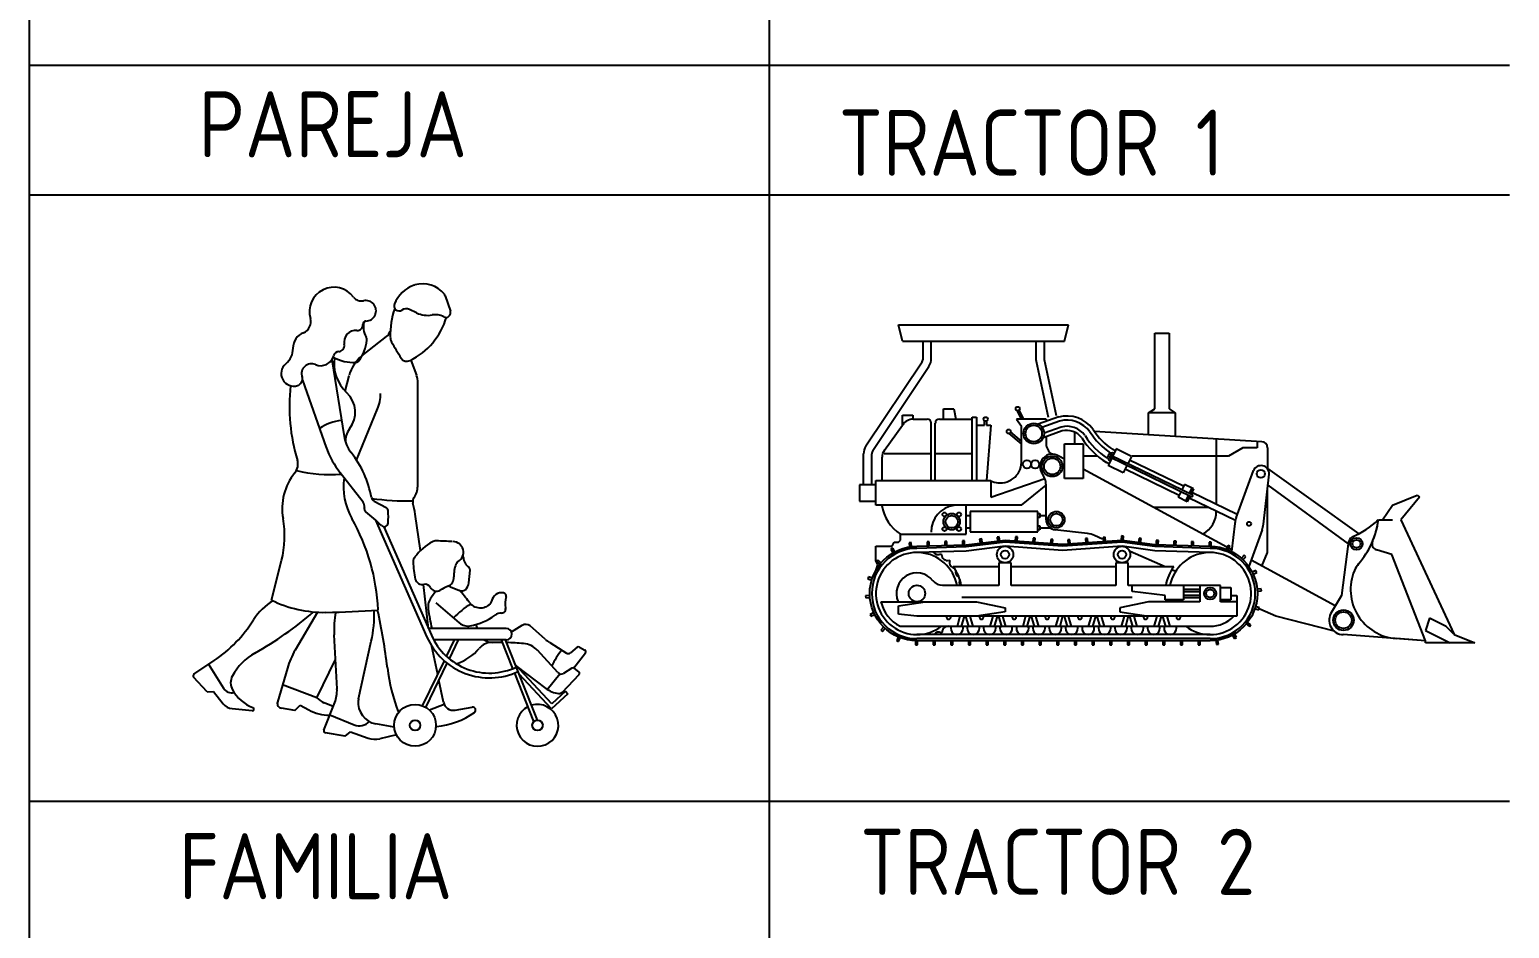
# Model space of a CAD drawing. Header units: millimetres. Extents: x 2198.5 to 2287.8, y 1208.8 to 1298.1.
# Drawn here: x 2198.46 to 2205.18, y 1287.84 to 1291.92 of the extents above; entities that cross this region are included whole.
import ezdxf

# ---------------------------------------------------------------- set-up
doc = ezdxf.new("R2010")
doc.units = ezdxf.units.MM
doc.layers.add('2', color=7, linetype='Continuous')
doc.styles.add('ARCHQUICK', font='ARCHQUIK.SHX')
doc.styles.add('ATTR', font='romans.shx', dxfattribs={"width": 0.8, "height": 1.73958})

# ---------------------------------------------------------------- blocks, each defined once
blk = doc.blocks.new('TRACTOR 2')
at = {"color": 0, "linetype": 'ByBlock'}
for p, q in [((85.934, 1984.631), (88.042, 1984.631)), ((85.985, 1984.428), (85.934, 1984.631)), ((87.991, 1984.428), (88.042, 1984.631)), ((89.109, 1983.59), (89.109, 1984.529)), ((89.109, 1984.529), (89.287, 1984.529)), ((89.287, 1984.529), (89.287, 1983.59)), ((85.985, 1984.428), (87.991, 1984.428)), ((86.239, 1984.215), (86.239, 1984.428)), ((86.34, 1984.215), (86.34, 1984.428)), ((87.636, 1984.428), (87.636, 1984.218)), ((87.737, 1984.428), (87.737, 1984.218)), ((85.532, 1983.132), (86.226, 1984.173)), ((85.617, 1983.075), (86.311, 1984.116)), ((87.64, 1984.181), (87.788, 1983.488)), ((87.739, 1984.202), (87.888, 1983.509)), ((86.493, 1983.463), (86.493, 1983.59)), ((86.493, 1983.59), (86.62, 1983.59)), ((86.62, 1983.59), (86.645, 1983.463)), ((87.458, 1983.463), (87.407, 1983.564)), ((87.486, 1983.463), (87.43, 1983.576)), ((89.033, 1983.539), (89.109, 1983.59)), ((89.287, 1983.59), (89.363, 1983.539)), ((85.76, 1983.079), (85.986, 1983.389)), ((85.985, 1983.386), (85.985, 1983.513)), ((85.985, 1983.513), (86.112, 1983.513)), ((86.112, 1983.513), (86.112, 1983.463)), ((86.117, 1983.463), (86.29, 1983.463)), ((86.34, 1982.701), (86.34, 1983.412)), ((86.391, 1982.701), (86.391, 1983.412)), ((86.442, 1983.463), (86.848, 1983.463)), ((86.848, 1982.701), (86.848, 1983.488)), ((86.848, 1983.488), (86.899, 1983.488)), ((86.899, 1983.488), (86.899, 1982.701)), ((86.899, 1983.386), (87.001, 1983.386)), ((87.001, 1983.386), (87.001, 1983.437)), ((87.026, 1983.437), (87.026, 1983.386)), ((87.026, 1983.386), (87.077, 1983.386)), ((87.077, 1983.386), (87.026, 1982.701)), ((87.763, 1983.463), (87.395, 1983.463)), ((87.395, 1983.463), (87.458, 1983.374)), ((87.922, 1983.491), (87.666, 1983.399)), ((87.928, 1983.439), (87.712, 1983.361)), ((87.763, 1983.463), (87.763, 1983.434)), ((89.033, 1983.268), (89.033, 1983.539)), ((89.363, 1983.539), (89.033, 1983.539)), ((89.363, 1983.539), (89.363, 1983.259)), ((87.458, 1983.158), (87.306, 1983.285)), ((87.458, 1983.191), (87.322, 1983.304)), ((87.458, 1982.955), (87.458, 1983.374)), ((87.96, 1983.316), (87.726, 1983.232)), ((87.948, 1983.365), (87.737, 1983.29)), ((87.763, 1983.245), (87.763, 1983.158)), ((88.118, 1983.158), (88.118, 1983.297)), ((90.434, 1983.183), (88.364, 1983.309)), ((89.871, 1983.209), (89.871, 1982.407)), ((85.502, 1982.65), (85.502, 1983.033)), ((85.604, 1982.65), (85.604, 1983.033)), ((85.756, 1983.039), (86.34, 1983.039)), ((86.391, 1983.039), (86.848, 1983.039)), ((87.991, 1983.158), (88.22, 1983.158)), ((87.991, 1982.726), (87.991, 1983.158)), ((88.22, 1983.158), (88.22, 1982.726)), ((89.579, 1982.52), (88.563, 1983.013)), ((88.631, 1983.093), (88.587, 1983.002)), ((88.62, 1983.07), (88.589, 1983.085)), ((88.819, 1983.002), (88.631, 1983.093)), ((90.201, 1983.107), (90.023, 1983.005)), ((90.379, 1983.107), (90.201, 1983.107)), ((90.379, 1983.183), (90.379, 1983.107)), ((90.506, 1983.107), (90.506, 1982.853)), ((85.731, 1982.701), (85.731, 1982.99)), ((87.991, 1982.969), (87.922, 1983.006)), ((88.398, 1983.005), (88.22, 1983.005)), ((90.001, 1981.879), (88.22, 1982.845)), ((88.542, 1982.91), (88.511, 1982.925)), ((88.576, 1982.979), (88.531, 1982.888)), ((88.719, 1982.797), (88.531, 1982.888)), ((89.568, 1982.497), (88.552, 1982.99)), ((88.763, 1982.888), (88.719, 1982.797)), ((89.409, 1982.518), (88.741, 1982.842)), ((88.819, 1983.002), (88.774, 1982.911)), ((89.464, 1982.632), (88.796, 1982.956)), ((90.023, 1983.005), (88.83, 1983.005)), ((90.506, 1982.853), (91.636, 1982.042)), ((85.655, 1982.65), (85.451, 1982.65)), ((85.451, 1982.65), (85.451, 1982.447)), ((85.655, 1982.396), (85.655, 1982.701)), ((85.655, 1982.701), (87.077, 1982.701)), ((87.077, 1982.497), (87.747, 1982.728)), ((87.077, 1982.701), (87.077, 1982.497)), ((87.458, 1982.396), (87.763, 1982.647)), ((88.22, 1982.726), (87.991, 1982.726)), ((89.475, 1982.655), (89.442, 1982.587)), ((89.59, 1982.6), (89.475, 1982.655)), ((90.117, 1982.242), (90.33, 1982.827)), ((90.455, 1982.163), (90.524, 1982.781)), ((90.509, 1982.647), (91.505, 1981.919)), ((87.763, 1982.215), (87.763, 1982.624)), ((89.431, 1982.564), (89.398, 1982.495)), ((89.512, 1982.44), (89.398, 1982.495)), ((89.523, 1982.519), (89.489, 1982.451)), ((89.545, 1982.508), (89.512, 1982.44)), ((89.567, 1982.611), (89.534, 1982.542)), ((90.107, 1982.208), (89.534, 1982.485)), ((89.59, 1982.6), (89.556, 1982.531)), ((90.131, 1982.281), (89.568, 1982.554)), ((89.579, 1982.52), (89.568, 1982.497)), ((90.506, 1981.812), (90.506, 1982.618)), ((92.055, 1982.396), (92.36, 1982.523)), ((92.386, 1982.497), (92.157, 1982.218)), ((92.36, 1982.523), (92.386, 1982.497)), ((85.451, 1982.447), (85.655, 1982.447)), ((87.458, 1982.396), (85.655, 1982.396)), ((86.772, 1982.04), (86.772, 1982.396)), ((86.823, 1982.32), (86.823, 1982.066)), ((87.661, 1982.32), (86.823, 1982.32)), ((87.661, 1982.066), (87.661, 1982.32)), ((87.661, 1982.294), (87.687, 1982.294)), ((87.687, 1982.294), (87.687, 1982.243)), ((89.771, 1982.37), (89.095, 1982.37)), ((91.928, 1982.218), (92.055, 1982.396)), ((86.772, 1982.269), (86.823, 1982.269)), ((86.772, 1982.116), (86.823, 1982.116)), ((87.687, 1982.243), (87.661, 1982.243)), ((87.661, 1982.142), (87.687, 1982.142)), ((87.687, 1982.269), (87.763, 1982.269)), ((87.687, 1982.142), (87.687, 1982.091)), ((87.687, 1982.116), (87.814, 1982.116)), ((90.1, 1982.172), (90.061, 1981.824)), ((91.878, 1982.218), (92.055, 1982.218)), ((92.157, 1982.218), (92.817, 1980.796)), ((85.858, 1981.888), (85.883, 1981.939)), ((85.883, 1981.939), (85.934, 1981.939)), ((85.934, 1981.939), (85.959, 1981.964)), ((85.959, 1981.964), (85.959, 1982.04)), ((85.959, 1982.04), (86.772, 1982.04)), ((86.09, 1981.935), (86.065, 1981.931)), ((86.065, 1981.931), (86.072, 1981.881)), ((86.097, 1981.884), (86.09, 1981.935)), ((86.315, 1981.943), (86.289, 1981.942)), ((86.289, 1981.942), (86.291, 1981.891)), ((86.316, 1981.892), (86.315, 1981.943)), ((86.533, 1981.949), (86.508, 1981.948)), ((86.508, 1981.948), (86.509, 1981.898)), ((86.535, 1981.898), (86.533, 1981.949)), ((86.752, 1981.955), (86.727, 1981.954)), ((86.727, 1981.954), (86.728, 1981.904)), ((86.754, 1981.904), (86.752, 1981.955)), ((87.255, 1981.939), (86.773, 1981.88)), ((86.823, 1982.066), (87.661, 1982.066)), ((86.965, 1981.98), (86.94, 1981.977)), ((86.94, 1981.977), (86.946, 1981.926)), ((86.971, 1981.929), (86.965, 1981.98)), ((87.182, 1982.006), (87.157, 1982.003)), ((87.157, 1982.003), (87.163, 1981.953)), ((87.188, 1981.956), (87.182, 1982.006)), ((87.966, 1981.888), (87.255, 1981.939)), ((87.385, 1982.006), (87.381, 1981.955)), ((87.41, 1982.004), (87.385, 1982.006)), ((87.406, 1981.953), (87.41, 1982.004)), ((87.603, 1981.99), (87.599, 1981.939)), ((87.628, 1981.988), (87.603, 1981.99)), ((87.625, 1981.938), (87.628, 1981.988)), ((87.687, 1982.091), (87.661, 1982.091)), ((87.821, 1981.974), (87.818, 1981.924)), ((87.847, 1981.973), (87.821, 1981.974)), ((87.843, 1981.922), (87.847, 1981.973)), ((88.275, 1982.046), (87.87, 1982.093)), ((88.703, 1981.939), (87.966, 1981.888)), ((88.058, 1981.97), (88.033, 1981.969)), ((88.033, 1981.969), (88.036, 1981.918)), ((88.062, 1981.92), (88.058, 1981.97)), ((88.276, 1981.986), (88.251, 1981.984)), ((88.251, 1981.984), (88.255, 1981.933)), ((88.28, 1981.935), (88.276, 1981.986)), ((88.46, 1981.978), (88.364, 1982.021)), ((88.495, 1982.001), (88.47, 1981.999)), ((88.47, 1981.999), (88.473, 1981.948)), ((88.498, 1981.95), (88.495, 1982.001)), ((88.698, 1982.016), (88.691, 1981.965)), ((88.723, 1982.012), (88.698, 1982.016)), ((89.109, 1981.885), (88.703, 1981.939)), ((88.717, 1981.962), (88.723, 1982.012)), ((88.915, 1981.987), (88.909, 1981.937)), ((88.94, 1981.984), (88.915, 1981.987)), ((88.934, 1981.933), (88.94, 1981.984)), ((89.127, 1981.96), (89.126, 1981.91)), ((89.153, 1981.96), (89.127, 1981.96)), ((89.151, 1981.909), (89.153, 1981.96)), ((89.346, 1981.953), (89.345, 1981.903)), ((89.372, 1981.952), (89.346, 1981.953)), ((89.37, 1981.902), (89.372, 1981.952)), ((89.565, 1981.946), (89.563, 1981.895)), ((89.59, 1981.945), (89.565, 1981.946)), ((89.589, 1981.895), (89.59, 1981.945)), ((89.782, 1981.939), (89.782, 1981.888)), ((89.808, 1981.939), (89.782, 1981.939)), ((89.808, 1981.888), (89.808, 1981.939)), ((90.438, 1982.092), (90.273, 1981.639)), ((91.505, 1981.919), (91.42, 1981.278)), ((85.655, 1981.71), (85.655, 1981.888)), ((85.655, 1981.888), (85.858, 1981.888)), ((85.864, 1981.864), (85.842, 1981.852)), ((85.842, 1981.852), (85.867, 1981.808)), ((85.889, 1981.82), (85.864, 1981.864)), ((86.773, 1981.88), (86.163, 1981.862)), ((86.773, 1981.829), (86.163, 1981.812)), ((86.459, 1981.793), (86.47, 1981.787)), ((87.255, 1981.888), (86.773, 1981.829)), ((87.966, 1981.837), (87.255, 1981.888)), ((88.703, 1981.888), (87.966, 1981.837)), ((89.109, 1981.834), (88.703, 1981.888)), ((89.236, 1981.634), (88.804, 1981.826)), ((89.795, 1981.862), (89.109, 1981.885)), ((89.795, 1981.812), (89.109, 1981.834)), ((90.015, 1981.899), (89.997, 1981.852)), ((90.039, 1981.89), (90.015, 1981.899)), ((90.02, 1981.843), (90.039, 1981.89)), ((90.063, 1981.845), (90.039, 1981.859)), ((90.218, 1981.777), (90.184, 1981.74)), ((90.202, 1981.723), (90.237, 1981.76)), ((90.237, 1981.76), (90.218, 1981.777)), ((90.434, 1981.644), (90.506, 1981.812)), ((92.046, 1981.787), (91.854, 1981.846)), ((92.462, 1980.719), (92.046, 1981.787)), ((85.629, 1981.507), (85.68, 1981.659)), ((85.68, 1981.659), (85.655, 1981.71)), ((85.68, 1981.716), (85.664, 1981.697)), ((85.664, 1981.697), (85.703, 1981.664)), ((85.719, 1981.684), (85.68, 1981.716)), ((86.56, 1981.715), (86.57, 1981.707)), ((87.179, 1981.634), (86.613, 1981.634)), ((87.331, 1981.685), (87.179, 1981.685)), ((87.179, 1981.685), (87.179, 1981.405)), ((87.331, 1981.405), (87.331, 1981.685)), ((88.626, 1981.634), (87.331, 1981.634)), ((88.779, 1981.685), (88.626, 1981.685)), ((88.626, 1981.685), (88.626, 1981.405)), ((88.779, 1981.405), (88.779, 1981.685)), ((89.344, 1981.634), (88.779, 1981.634)), ((89.366, 1981.576), (89.319, 1981.597)), ((91.344, 1981.151), (90.301, 1981.717)), ((90.362, 1981.589), (90.316, 1981.567)), ((90.327, 1981.544), (90.373, 1981.566)), ((90.373, 1981.566), (90.362, 1981.589)), ((85.562, 1981.511), (85.554, 1981.487)), ((85.554, 1981.487), (85.603, 1981.471)), ((85.611, 1981.495), (85.562, 1981.511)), ((87.179, 1981.405), (86.48, 1981.405)), ((88.626, 1981.405), (87.331, 1981.405)), ((89.795, 1981.405), (88.779, 1981.405)), ((88.83, 1981.329), (88.83, 1981.405)), ((89.465, 1981.405), (89.465, 1981.227)), ((89.668, 1981.405), (89.668, 1981.202)), ((89.922, 1981.405), (89.668, 1981.405)), ((89.922, 1981.202), (89.922, 1981.405)), ((89.922, 1981.38), (90.049, 1981.38)), ((90.049, 1981.38), (90.049, 1981.227)), ((90.427, 1981.362), (90.377, 1981.358)), ((90.429, 1981.336), (90.427, 1981.362)), ((85.579, 1981.28), (85.528, 1981.277)), ((85.528, 1981.277), (85.53, 1981.251)), ((85.53, 1981.251), (85.58, 1981.255)), ((85.717, 1981.202), (86.899, 1981.202)), ((85.934, 1981.151), (86.264, 1981.202)), ((88.83, 1981.253), (86.721, 1981.253)), ((86.899, 1981.202), (87.255, 1981.126)), ((89.033, 1981.202), (88.677, 1981.126)), ((89.236, 1981.278), (88.83, 1981.329)), ((89.668, 1981.202), (89.033, 1981.202)), ((89.236, 1981.227), (89.236, 1981.278)), ((89.465, 1981.227), (89.236, 1981.227)), ((89.668, 1981.354), (89.465, 1981.354)), ((89.465, 1981.354), (89.465, 1981.329)), ((89.465, 1981.329), (89.668, 1981.329)), ((89.465, 1981.278), (89.465, 1981.253)), ((89.668, 1981.278), (89.465, 1981.278)), ((89.465, 1981.253), (89.668, 1981.253)), ((90.049, 1981.227), (89.922, 1981.227)), ((90.125, 1981.202), (89.922, 1981.202)), ((90.049, 1981.278), (90.125, 1981.278)), ((90.125, 1981.278), (90.125, 1981.024)), ((90.378, 1981.333), (90.429, 1981.336)), ((91.42, 1981.278), (91.299, 1981.074)), ((85.628, 1981.068), (85.582, 1981.046)), ((85.582, 1981.046), (85.593, 1981.023)), ((85.593, 1981.023), (85.639, 1981.045)), ((85.934, 1981.05), (85.934, 1981.151)), ((86.163, 1981.024), (85.934, 1981.05)), ((90.125, 1981.024), (86.163, 1981.024)), ((86.389, 1981.024), (86.368, 1981.024)), ((86.696, 1981.024), (86.66, 1980.897)), ((86.719, 1981.024), (86.698, 1981.024)), ((86.749, 1981.024), (86.713, 1980.897)), ((86.745, 1981.024), (86.723, 1981.024)), ((86.806, 1980.897), (86.77, 1981.024)), ((86.859, 1980.897), (86.823, 1981.024)), ((87.255, 1981.075), (86.899, 1981.024)), ((87.102, 1981.024), (87.066, 1980.897)), ((87.155, 1981.024), (87.119, 1980.897)), ((87.213, 1980.897), (87.177, 1981.024)), ((87.266, 1980.897), (87.229, 1981.024)), ((87.255, 1981.126), (87.255, 1981.075)), ((87.509, 1981.024), (87.473, 1980.897)), ((87.562, 1981.024), (87.525, 1980.897)), ((87.619, 1980.897), (87.583, 1981.024)), ((87.672, 1980.897), (87.636, 1981.024)), ((87.915, 1981.024), (87.879, 1980.897)), ((87.968, 1981.024), (87.932, 1980.897)), ((88.026, 1980.897), (87.989, 1981.024)), ((88.079, 1980.897), (88.042, 1981.024)), ((88.322, 1981.024), (88.285, 1980.897)), ((88.374, 1981.024), (88.338, 1980.897)), ((88.432, 1980.897), (88.396, 1981.024)), ((88.485, 1980.897), (88.449, 1981.024)), ((88.677, 1981.126), (88.677, 1981.075)), ((88.677, 1981.075), (89.033, 1981.024)), ((88.728, 1981.024), (88.692, 1980.897)), ((88.781, 1981.024), (88.745, 1980.897)), ((88.838, 1980.897), (88.802, 1981.024)), ((88.891, 1980.897), (88.855, 1981.024)), ((89.134, 1981.024), (89.098, 1980.897)), ((89.187, 1981.024), (89.151, 1980.897)), ((89.245, 1980.897), (89.209, 1981.024)), ((89.298, 1980.897), (89.261, 1981.024)), ((90.349, 1981.117), (90.397, 1981.102)), ((90.405, 1981.126), (90.356, 1981.141)), ((90.397, 1981.102), (90.405, 1981.126)), ((90.608, 1981.024), (90.412, 1981.111)), ((91.333, 1980.836), (90.608, 1981.024)), ((92.513, 1980.999), (92.462, 1980.846)), ((92.716, 1980.897), (92.513, 1980.999)), ((85.751, 1980.889), (85.716, 1980.852)), ((85.716, 1980.852), (85.735, 1980.834)), ((85.735, 1980.834), (85.77, 1980.871)), ((89.795, 1980.897), (85.953, 1980.897)), ((86.475, 1980.824), (86.465, 1980.817)), ((90.242, 1980.927), (90.282, 1980.896)), ((90.297, 1980.915), (90.258, 1980.947)), ((90.282, 1980.896), (90.297, 1980.915)), ((92.462, 1980.846), (92.767, 1980.694)), ((92.817, 1980.796), (92.716, 1980.897)), ((85.932, 1980.767), (85.913, 1980.72)), ((85.913, 1980.72), (85.936, 1980.71)), ((85.936, 1980.71), (85.955, 1980.757)), ((86.144, 1980.72), (86.144, 1980.669)), ((86.144, 1980.669), (86.169, 1980.668)), ((89.795, 1980.796), (86.163, 1980.796)), ((89.795, 1980.745), (86.163, 1980.745)), ((86.169, 1980.668), (86.17, 1980.719)), ((86.363, 1980.719), (86.363, 1980.669)), ((86.363, 1980.669), (86.389, 1980.669)), ((86.389, 1980.669), (86.389, 1980.719)), ((86.582, 1980.719), (86.582, 1980.669)), ((86.582, 1980.669), (86.608, 1980.669)), ((86.608, 1980.669), (86.608, 1980.719)), ((86.801, 1980.719), (86.801, 1980.669)), ((86.801, 1980.669), (86.826, 1980.669)), ((86.826, 1980.669), (86.826, 1980.719)), ((87.02, 1980.719), (87.02, 1980.669)), ((87.02, 1980.669), (87.045, 1980.669)), ((87.045, 1980.669), (87.045, 1980.719)), ((87.239, 1980.719), (87.239, 1980.669)), ((87.239, 1980.669), (87.264, 1980.669)), ((87.264, 1980.669), (87.264, 1980.719)), ((87.458, 1980.719), (87.458, 1980.669)), ((87.458, 1980.669), (87.483, 1980.669)), ((87.483, 1980.669), (87.483, 1980.719)), ((87.677, 1980.719), (87.677, 1980.669)), ((87.677, 1980.669), (87.702, 1980.669)), ((87.702, 1980.669), (87.702, 1980.719)), ((87.896, 1980.719), (87.896, 1980.669)), ((87.896, 1980.669), (87.921, 1980.669)), ((87.921, 1980.669), (87.921, 1980.719)), ((88.115, 1980.719), (88.115, 1980.669)), ((88.115, 1980.669), (88.14, 1980.669)), ((88.14, 1980.669), (88.14, 1980.719)), ((88.334, 1980.719), (88.334, 1980.669)), ((88.334, 1980.669), (88.359, 1980.669)), ((88.359, 1980.669), (88.359, 1980.719)), ((88.552, 1980.719), (88.552, 1980.669)), ((88.552, 1980.669), (88.578, 1980.669)), ((88.578, 1980.669), (88.578, 1980.719)), ((88.771, 1980.719), (88.771, 1980.669)), ((88.771, 1980.669), (88.797, 1980.669)), ((88.797, 1980.669), (88.797, 1980.719)), ((88.99, 1980.719), (88.99, 1980.669)), ((88.99, 1980.669), (89.016, 1980.669)), ((89.016, 1980.669), (89.016, 1980.719)), ((89.209, 1980.719), (89.209, 1980.669)), ((89.209, 1980.669), (89.235, 1980.669)), ((89.235, 1980.669), (89.235, 1980.719)), ((89.428, 1980.719), (89.428, 1980.669)), ((89.428, 1980.669), (89.454, 1980.669)), ((89.454, 1980.669), (89.454, 1980.719)), ((89.647, 1980.719), (89.647, 1980.669)), ((89.647, 1980.669), (89.673, 1980.669)), ((89.673, 1980.669), (89.673, 1980.719)), ((89.866, 1980.724), (89.873, 1980.673)), ((89.873, 1980.673), (89.898, 1980.677)), ((89.898, 1980.677), (89.891, 1980.727)), ((90.073, 1980.79), (90.098, 1980.746)), ((90.12, 1980.758), (90.095, 1980.802)), ((90.098, 1980.746), (90.12, 1980.758)), ((92.462, 1980.719), (91.444, 1980.796)), ((92.462, 1980.719), (92.099, 1980.747)), ((92.462, 1980.694), (92.462, 1980.719)), ((93.071, 1980.694), (92.462, 1980.694)), ((92.817, 1980.796), (93.071, 1980.694)), ((93.071, 1980.694), (93.071, 1980.694))]:
    blk.add_line(p, q, dxfattribs=at)
blk.add_lwpolyline([(89.795, 1981.888, -1), (89.795, 1980.719), (86.163, 1980.719, -1), (86.163, 1981.888), (86.773, 1981.905), (87.255, 1981.964), (87.966, 1981.913), (88.703, 1981.964), (89.109, 1981.91)], format="xyb", close=True, dxfattribs=at)
for centre, radius in [((87.412, 1983.591), 0.0254), ((87.014, 1983.463), 0.0254), ((87.61, 1983.285), 0.127), ((87.61, 1983.285), 0.102), ((87.3, 1983.31), 0.0254), ((87.526, 1982.904), 0.0508), ((87.628, 1982.904), 0.0508), ((87.839, 1982.878), 0.127), ((87.839, 1982.878), 0.102), ((90.423, 1982.785), 0.0508), ((86.505, 1982.282), 0.0254), ((86.594, 1982.193), 0.102), ((86.684, 1982.282), 0.0254), ((87.89, 1982.218), 0.102), ((87.89, 1982.218), 0.0762), ((86.505, 1982.103), 0.0254), ((86.594, 1982.193), 0.0762), ((86.684, 1982.103), 0.0254), ((90.277, 1982.167), 0.0254), ((91.607, 1981.919), 0.0762), ((91.607, 1981.919), 0.0508), ((87.255, 1981.786), 0.102), ((87.255, 1981.786), 0.0508), ((88.703, 1981.786), 0.102), ((88.703, 1981.786), 0.0508), ((86.163, 1981.304), 0.102), ((89.795, 1981.304), 0.0762), ((89.795, 1981.304), 0.0508), ((91.446, 1980.973), 0.127), ((91.446, 1980.973), 0.102)]:
    blk.add_circle(centre, radius, dxfattribs=at)
for centre, radius, start, end in [((86.163, 1984.215), 0.0762, 326.3099, 0), ((86.163, 1984.215), 0.178, 326.3099, 0), ((87.814, 1984.218), 0.178, 180, 192.0948), ((87.814, 1984.218), 0.0762, 180, 192.0948), ((86.117, 1983.31), 0.152, 90, 149.0362), ((86.29, 1983.412), 0.0508, 0, 90), ((86.442, 1983.412), 0.0508, 90, 180), ((88.019, 1983.094), 0.407, 36.3738, 104.7461), ((88.019, 1983.094), 0.357, 36.3738, 104.7461), ((88.019, 1983.094), 0.28, 36.3738, 104.7461), ((88.019, 1983.094), 0.23, 36.3738, 104.7461), ((89.035, 1983.762), 0.987, 212.5937, 237.9321), ((88.982, 1983.705), 0.861, 211.1371, 237.5467), ((89.003, 1983.727), 0.814, 211.1755, 237.1694), ((89.017, 1983.741), 0.783, 211.2046, 236.885), ((85.68, 1983.033), 0.178, 146.3099, 180), ((85.68, 1983.033), 0.0762, 146.3099, 180), ((85.883, 1982.99), 0.152, 143.8379, 180), ((87.839, 1982.878), 0.152, 56.9307, 219.7266), ((87.916, 1983.16), 0.153, 180.6551, 237.7219), ((88.581, 1982.99), 0.0542, 64.113, 244.113), ((88.581, 1982.99), 0.0288, 64.113, 244.113), ((90.43, 1983.107), 0.0762, 0, 86.5107), ((87.196, 1982.936), 0.263, 263.4611, 3.9928), ((90.423, 1982.785), 0.102, 357.5871, 155.9318), ((87.168, 1982.851), 0.176, 238.7995, 269.3097), ((87.478, 1982.633), 0.285, 358.1759, 31.1753), ((86.236, 1982.469), 0.511, 188.2913, 237.1792), ((86.674, 1982.066), 0.334, 99.3991, 180.1282), ((89.557, 1982.319), 0.313, 297.8563, 0.6127), ((87.89, 1982.218), 0.127, 178.5584, 265.7875), ((90.403, 1982.138), 0.305, 159.9583, 173.5607), ((90.152, 1982.197), 0.305, 339.9583, 353.5607), ((91.224, 1982.862), 0.917, 291.1865, 315.4192), ((90.863, 1982.345), 1.023, 318.8612, 352.8875), ((90.863, 1982.345), 1.023, 337.2235, 352.8875), ((88.24, 1981.743), 0.305, 66.0375, 83.3868), ((91.607, 1981.919), 0.102, 120.1085, 180), ((91.876, 1981.919), 0.0762, 157.2235, 252.8973), ((86.163, 1981.304), 0.559, 90, 270), ((86.163, 1981.304), 0.508, 11.537, 306.8699), ((86.425, 1981.858), 0.0726, 213.8045, 297.4158), ((86.542, 1981.785), 0.0726, 178.2985, 284.5587), ((89.795, 1981.304), 0.508, 233.1301, 168.463), ((89.795, 1981.304), 0.559, 270, 90), ((86.163, 1981.304), 0.254, 38.6822, 203.5782), ((86.64, 1981.689), 0.0726, 165.4413, 258.0127), ((86.163, 1981.304), 0.559, 10.4757, 36.2215), ((86.714, 1981.573), 0.0726, 166.9511, 245.1555), ((89.795, 1981.304), 0.559, 143.7785, 169.5243), ((92.144, 1981.354), 0.61, 157.4789, 265.7186), ((91.863, 1981.471), 0.305, 138.8612, 157.4789), ((86.48, 1981.558), 0.152, 218.6822, 270), ((86.76, 1981.444), 0.0726, 154.0939, 211.9412), ((86.163, 1981.304), 0.457, 192.8396, 242.734), ((86.556, 1981.011), 0.0254, 150, 30), ((86.963, 1981.011), 0.0254, 150, 30), ((87.369, 1981.011), 0.0254, 150, 30), ((87.776, 1981.011), 0.0254, 150, 30), ((88.182, 1981.011), 0.0254, 150, 30), ((88.588, 1981.011), 0.0254, 150, 30), ((88.995, 1981.011), 0.0254, 150, 30), ((89.401, 1981.011), 0.0254, 150, 30), ((89.795, 1981.304), 0.406, 270, 316.5675), ((91.446, 1980.973), 0.178, 145.3959, 269.353), ((86.432, 1980.753), 0.0726, 62.5842, 143.737), ((86.548, 1980.826), 0.0726, 75.4413, 181.7015), ((86.658, 1980.872), 0.0762, 160.5288, 19.4712), ((86.861, 1980.872), 0.0762, 160.5288, 19.4712), ((87.064, 1980.872), 0.0762, 160.5288, 19.4712), ((87.268, 1980.872), 0.0762, 160.5288, 19.4712), ((87.471, 1980.872), 0.0762, 160.5288, 19.4712), ((87.674, 1980.872), 0.0762, 160.5288, 19.4712), ((87.877, 1980.872), 0.0762, 160.5288, 19.4712), ((88.08, 1980.872), 0.0762, 160.5288, 19.4712), ((88.284, 1980.872), 0.0762, 160.5288, 19.4712), ((88.487, 1980.872), 0.0762, 160.5288, 19.4712), ((88.69, 1980.872), 0.0762, 160.5288, 19.4712), ((88.893, 1980.872), 0.0762, 160.5288, 19.4712), ((89.096, 1980.872), 0.0762, 160.5288, 19.4712), ((89.3, 1980.872), 0.0762, 160.5288, 19.4712)]:
    blk.add_arc(centre, radius, start, end, dxfattribs=at)
blk = doc.blocks.new('FAMILIA')
for p, q in [((11.47, 67.88), (12.21, 65.64)), ((7.31, 65.39), (6.25, 65.88)), ((-0.66, 59.13), (2.94, 61.96)), ((-5.03, 58.57), (-3.24, 47.45)), ((6.45, 58.51), (7.28, 56.32)), ((-3.06, 54), (-2.5, 56.27)), ((-9.3, 55.64), (-5.83, 45.86)), ((7.46, 40.23), (7.48, 55.26)), ((-1.43, 44.01), (1.64, 51.43)), ((-0.46, 37.88), (-3.79, 42.15)), ((1.12, 38.05), (2.87, 37.12)), ((1.33, 35.29), (8.81, 18.3)), ((7.88, 30.89), (7.09, 36.15)), ((2.52, 34.33), (9.45, 18.58)), ((-13.77, 23.67), (-12.32, 29.42)), ((14.89, 26.19), (15.09, 28.04)), ((9.04, 19.56), (8.31, 25.94)), ((10.1, 24.98), (9.45, 24.11)), ((-7.09, 21.92), (-10.35, 16.39)), ((10.12, 23.29), (13.49, 20.37)), ((20.32, 19.56), (9.02, 19.56)), ((15.91, 20.11), (16.08, 19.56)), ((21.09, 19.04), (22.62, 20.01)), ((25.99, 17.99), (23.79, 19.91)), ((-4.26, 10.78), (-4.67, 18.64)), ((-1.13, 9.34), (0.71, 17.68)), ((20.32, 17.9), (9.78, 17.9)), ((11.66, 15.5), (12.82, 17.9)), ((12.07, 15.15), (13.4, 17.9)), ((21.3, 13.73), (19.64, 17.9)), ((24.85, 6.24), (20.21, 17.9)), ((26.64, 17.51), (29.09, 15.97)), ((-7.2, 9.49), (-4.48, 15.05)), ((10.37, 12.86), (9.54, 16.94)), ((27.82, 13.14), (24.85, 16.38)), ((30.62, 16.82), (29.67, 16.01)), ((30.14, 13.82), (31.84, 16.01)), ((30.98, 16.85), (31.76, 16.41)), ((-25.05, 12.92), (-22.13, 14.88)), ((-22.93, 14.35), (-20.78, 10.88)), ((-11.48, 13.78), (-12.92, 8.85)), ((8.16, 8.31), (11.34, 14.85)), ((8.64, 8.08), (11.75, 14.5)), ((24.36, 6.04), (21.56, 13.08)), ((26.95, 8.6), (21.66, 14.26)), ((21.89, 14.01), (26.07, 10.85)), ((26.92, 7.86), (22.19, 12.92)), ((26.28, 10.7), (28.14, 12.95)), ((29.88, 13.8), (28.65, 13.03)), ((30.9, 13.25), (30.2, 13.78)), ((-23.13, 10.34), (-25.1, 12.49)), ((-7.2, 9.49), (-12.18, 11.36)), ((11.2, 8.84), (10.55, 12.02)), ((28.49, 10.31), (30.92, 12.88)), ((-23.13, 10.34), (-22.2, 10.4)), ((-22.2, 10.4), (-20.82, 8.62)), ((-6.18, 4.79), (-4.59, 8.79)), ((-4.82, 8.19), (-6.15, 8.77)), ((29.29, 10.07), (26.92, 7.86)), ((28.93, 10.45), (26.95, 8.6)), ((28.93, 10.45), (29.29, 10.07)), ((-16.61, 7.6), (-19.52, 7.89)), ((-10.4, 7.65), (-12.34, 7.95)), ((-10.4, 7.65), (-9.6, 8.43)), ((-9.6, 8.43), (-8.37, 7.74)), ((-5.31, 6.98), (-1.79, 5.57)), ((11.3, 8.49), (9.19, 7.66)), ((12.9, 7.69), (15.38, 8.13)), ((-3.08, 3.92), (-5.94, 4.37)), ((-3.08, 3.92), (-2.32, 4.54)), ((-2.32, 4.54), (0.26, 3.63)), ((4.05, 5.21), (1.39, 5.69)), ((10.08, 5.05), (10.2, 5.32)), ((4.37, 4.1), (1.94, 3.54))]:
    blk.add_line(p, q)
for centre, radius in [((7.08, 5.48), 3.04), ((7.08, 5.48), 0.758), ((24.87, 5.48), 0.758)]:
    blk.add_circle(centre, radius)
for centre, radius, start, end in [((-4.72, 65.57), 3.55, 36.4437, 196.098), ((8.52, 64.89), 4.78, 109.4125, 157.9505), ((7.85, 66.77), 2.78, 106.4928, 109.4125), ((8.2, 65.58), 4.03, 38.7986, 106.4928), ((-0.75, 68.5), 1.38, 216.4437, 283.447), ((-0.08, 65.7), 1.49, 270.9616, 103.447), ((4.76, 66.41), 0.729, 157.9505, 303.6818), ((10.77, 67.64), 0.731, 18.4296, 38.7986), ((-9.79, 64.11), 1.72, 291.7045, 16.098), ((14.94, 62.21), 11.47, 160.4657, 181.8396), ((5.78, 64.88), 1.11, 64.9911, 123.6818), ((1.74, 67.72), 10.34, 296.466, 343.2894), ((8.9, 68.79), 3.76, 244.9911, 279.8302), ((10, 62.47), 2.66, 62.07, 99.8303), ((11.56, 65.42), 0.684, 242.07, 18.4296), ((-8.27, 60.28), 2.39, 111.7045, 180.5186), ((-1.55, 61.16), 1.69, 84.2271, 192.5142), ((-1.3, 63.64), 0.804, 264.2271, 5.655), ((-0.05, 63.76), 0.448, 90.9616, 185.655), ((2.34, 63.36), 2.78, 164.354, 212.0296), ((1.94, 63.22), 1.6, 308.2443, 343.0744), ((-13.56, 60.23), 2.91, 309.6613, 0.5186), ((-4.02, 60.61), 0.834, 271.4575, 12.5142), ((-5.82, 62.03), 5.94, 322.534, 354.0752), ((-0.65, 61.49), 0.745, 354.0752, 32.0296), ((5.08, 61.89), 1.61, 181.8396, 208.7404), ((31.75, 76.53), 32.03, 208.7404, 213.589), ((-6.61, 59.61), 1.89, 246.1242, 346.0768), ((-1.78, 64.38), 6.2, 240.6258, 272.4098), ((-3.97, 58.95), 0.821, 91.4575, 166.0768), ((0.95, 57.98), 5.64, 170.8067, 227.4008), ((2.58, 55.03), 5.23, 128.2443, 166.21), ((-1.54, 58.75), 0.554, 272.4098, 322.534), ((5.9, 59.36), 0.999, 213.589, 296.466), ((-10.54, 56.58), 1.84, 129.6613, 287.3336), ((-10.28, 55.77), 0.987, 287.3336, 18.4741), ((-7.96, 56.54), 1.46, 66.1243, 198.4742), ((4.52, 55.26), 2.96, 359.9382, 20.799), ((15.9, 51.78), 27.07, 173.5877, 196.7646), ((-5.52, 50.94), 3.91, 321.8467, 47.4008), ((-3.65, 53.62), 5.72, 337.5242, 0.7272), ((-3.1, 43.49), 6.29, 94.647, 125.9676), ((1.81, 48.27), 5.12, 189.1215, 218.35), ((-0.29, 46.84), 2.73, 141.8467, 185.93), ((6.62, 50.28), 13.21, 199.5421, 217.997), ((-11.93, 43.4), 1.99, 320.631, 16.7646), ((-13.69, 36), 14.65, 10.1195, 38.35), ((-4.08, 36.96), 8.16, 140.631, 190.2144), ((-5.27, 61.76), 19.86, 255.7827, 274.6752), ((6.03, 40.13), 9.36, 171.9446, 209.4946), ((4.59, 40.23), 2.87, 323.8858, 359.9382), ((-1.19, 37.32), 0.917, 348.465, 37.997), ((0.37, 37), 0.669, 168.465, 230.5395), ((1.46, 38.71), 0.743, 190.1195, 242.2862), ((5.63, 71.29), 33.2, 261.5741, 271.9082), ((2.63, 36.65), 0.531, 4.964, 62.2862), ((-8.49, 35.69), 11.69, 355.9138, 4.964), ((7.66, 37.99), 0.925, 143.8858, 194.5442), ((-8.5, 33.8), 15.77, 8.5534, 14.5442), ((-26.32, 32.95), 14.44, 345.8515, 10.2144), ((-28.08, 20.84), 29.83, 2.6798, 29.4946), ((-25.28, 5.85), 39.69, 46.1837, 50.5395), ((2.6, 34.9), 0.576, 226.1837, 355.9138), ((10.09, 31.24), 1.03, 87.4353, 118.8333), ((6488.74, 144666.8), 144779.5, 267.4353, 267.4362), ((13.44, 25.15), 7.98, 118.8333, 143.18), ((12.54, 30.61), 1.56, 301.4704, 87.4363), ((13.55, 29.85), 0.557, 3.0056, 31.817), ((7.99, 29.23), 1.18, 143.18, 180.576), ((18.13, 29.33), 11.32, 180.576, 193.3487), ((17.28, 27.27), 4.55, 159.2526, 182.9704), ((13.77, 28.6), 0.798, 121.4704, 159.2526), ((16.05, 29.98), 1.94, 183.0056, 234.8823), ((14.72, 28.08), 0.375, 353.806, 54.8823), ((8.12, 26.96), 1.03, 193.3487, 283.6375), ((8.56, 25.16), 0.819, 27.2512, 103.6375), ((11.35, 26.96), 1.38, 291.6832, 2.9704), ((13.28, 26.36), 1.62, 310.7052, 353.806), ((-6.17, 39.04), 17.15, 243.6831, 271.0082), ((11.35, 22.68), 2.38, 143.1261, 187.5019), ((10.2, 26), 1.03, 207.2512, 300.1438), ((15.08, 17.6), 8.69, 111.6832, 120.1438), ((31.59, 69.98), 48.4, 246.1062, 247.9688), ((13.98, 26.46), 1.45, 247.9688, 271.4945), ((3.78, 15.35), 13.75, 35.7556, 45.2262), ((14.01, 25.52), 0.503, 271.4945, 310.7052), ((19.69, 23.23), 1.51, 79.8942, 169.6171), ((19.87, 24.27), 0.452, 342.0058, 79.8942), ((23.1, 23.22), 2.94, 162.0058, 193.3848), ((-9.57, 16.54), 8.06, 119.4586, 147.9864), ((-41.9, 61.65), 52.42, 299.3631, 310.7875), ((-8.41, 166.28), 144.41, 271.0082, 274.0202), ((9.41, 19.37), 14.1, 169.5593, 182.9942), ((-17.85, 21.78), 19.01, 347.5546, 1.2373), ((-95.69, 1.48), 99.52, 7.1251, 12.0336), ((39.22, 26.35), 30.48, 187.5019, 192.8782), ((21.54, 12.85), 12.09, 121.8308, 137.1301), ((16.58, 24.56), 2.02, 215.7556, 315.3718), ((17.53, 23.62), 0.684, 315.3718, 349.6171), ((19.7, 20.11), 1.68, 91.6256, 125.8256), ((19.64, 22.4), 0.614, 271.6256, 13.3848), ((-33.15, 31.28), 19.76, 303.9011, 327.9864), ((14.76, 21.82), 1.93, 229.0622, 280.4201), ((13.49, 28.71), 8.93, 280.4201, 305.8256), ((20.32, 18.73), 0.829, 270, 90), ((23.15, 19.17), 0.982, 48.7663, 122.127), ((17.89, 22.29), 9.92, 203.7475, 294.788), ((17.89, 22.29), 9.22, 203.7475, 295.0229), ((18.22, 15.14), 2.38, 91.1437, 140.1843), ((18.34, 19.73), 2.2, 236.028, 270.8905), ((19.06, -26.73), 44.25, 89.0469, 91.1437), ((19.06, -26.73), 44.25, 85.092, 88.308), ((22.58, 14.29), 3.08, 42.51, 85.092), ((29.33, 21.81), 5.07, 228.7663, 237.9324), ((-12.08, 8.63), 8.41, 119.3631, 151.4), ((-0.42, 10.55), 11.52, 149.5218, 163.7096), ((10.91, 21.24), 7.15, 287.6798, 320.1843), ((37.36, 9.08), 11.57, 140.7701, 154.3026), ((29.35, 16.39), 0.49, 237.9324, 310.1087), ((30.83, 16.58), 0.313, 60.6612, 130.1087), ((31.63, 16.18), 0.27, 322.2289, 60.6612), ((-24.89, 12.68), 0.285, 123.9011, 222.5111), ((31.39, 17.36), 28.55, 187.1251, 200.5854), ((28.3, 13.58), 0.652, 222.51, 302.1342), ((30.03, 13.56), 0.284, 52.285, 122.1342), ((30.75, 13.05), 0.246, 316.5573, 52.285), ((-19.56, 11.64), 1.43, 211.9041, 283.9628), ((-17.62, 11.65), 2.1, 151.4, 209.292), ((-8.97, 10.53), 4.71, 338.2879, 2.9942), ((28.38, 13.9), 3.82, 232.9561, 263.1899), ((-19.33, 9.78), 1.89, 217.7234, 264.2642), ((-14.49, 13.41), 5.69, 209.292, 249.3299), ((-12.23, 8.66), 0.71, 163.7096, 261.1905), ((-4.81, 11.86), 3.37, 224.7432, 246.4562), ((1.94, 8.77), 3.13, 174.265, 259.8758), ((1.04, 8.86), 2.22, 167.5546, 174.265), ((12.64, 9.14), 1.47, 191.5948, 280.0536), ((28, 10.76), 0.664, 263.1899, 316.5573), ((-16.58, 7.85), 0.252, 264.2642, 69.3299), ((-5.31, 13.19), 6.25, 240.6936, 269.874), ((9.24, 16.43), 11.15, 274.9158, 305.449), ((15.45, 7.7), 0.435, 305.449, 100.0536), ((24.87, 5.48), 3.04, 116.6618, 106.7373), ((-5.89, 4.67), 0.31, 158.2879, 261.1387), ((-1.01, 7.51), 2.09, 248.206, 314.3593), ((1.26, 6.44), 2.99, 250.4322, 283.1912)]:
    blk.add_arc(centre, radius, start, end)
at = {"style": 'ATTR', "width": 0.8, "flags": 9}
for tag in ['ESTCODE', 'ESTMISC', 'ESTPARA1']:
    blk.add_attdef(tag, (0, 0), '', height=1.74, dxfattribs=at)

msp = doc.modelspace()

# ---------------------------------------------------------------- linework, layer by layer
at = {"layer": '2', "color": 4}
for p, q in [((2198.4627, 1267.7813), (2198.4627, 1297.8532)), ((2201.8227, 1271.1227), (2201.8227, 1297.8532)), ((2198.4627, 1291.7601), (2201.8227, 1291.7601)), ((2201.8227, 1291.7601), (2205.1827, 1291.7601)), ((2198.4627, 1291.1706), (2201.8227, 1291.1706)), ((2201.8227, 1291.1706), (2205.1827, 1291.1706)), ((2198.4627, 1288.4187), (2201.8227, 1288.4187)), ((2201.8227, 1288.4187), (2205.1827, 1288.4187))]:
    msp.add_line(p, q, dxfattribs=at)

# ---------------------------------------------------------------- block references
for name, p, xscale, yscale, zscale in [('FAMILIA', (2199.9919, 1288.5917), 0.03125, 0.03125, 0.03125), ('TRACTOR 2', (2170.899, 562.8832), 0.36666666666666, 0.36666666666666, 0.36666666666666)]:
    msp.add_blockref(name, p, dxfattribs=dict(xscale=xscale, yscale=yscale, zscale=zscale))

# ---------------------------------------------------------------- texts
at = {"layer": '2', "style": 'ARCHQUICK'}
for s, p in [('PAREJA', (2199.2297, 1291.3414)), ('TRACTOR 1', (2202.1367, 1291.258)), ('TRACTOR 2', (2202.234, 1287.9933)), ('FAMILIA', (2199.1409, 1287.9736))]:
    msp.add_text(s, height=0.3, dxfattribs=at).set_placement(p)

doc.saveas('drawing.dxf')
